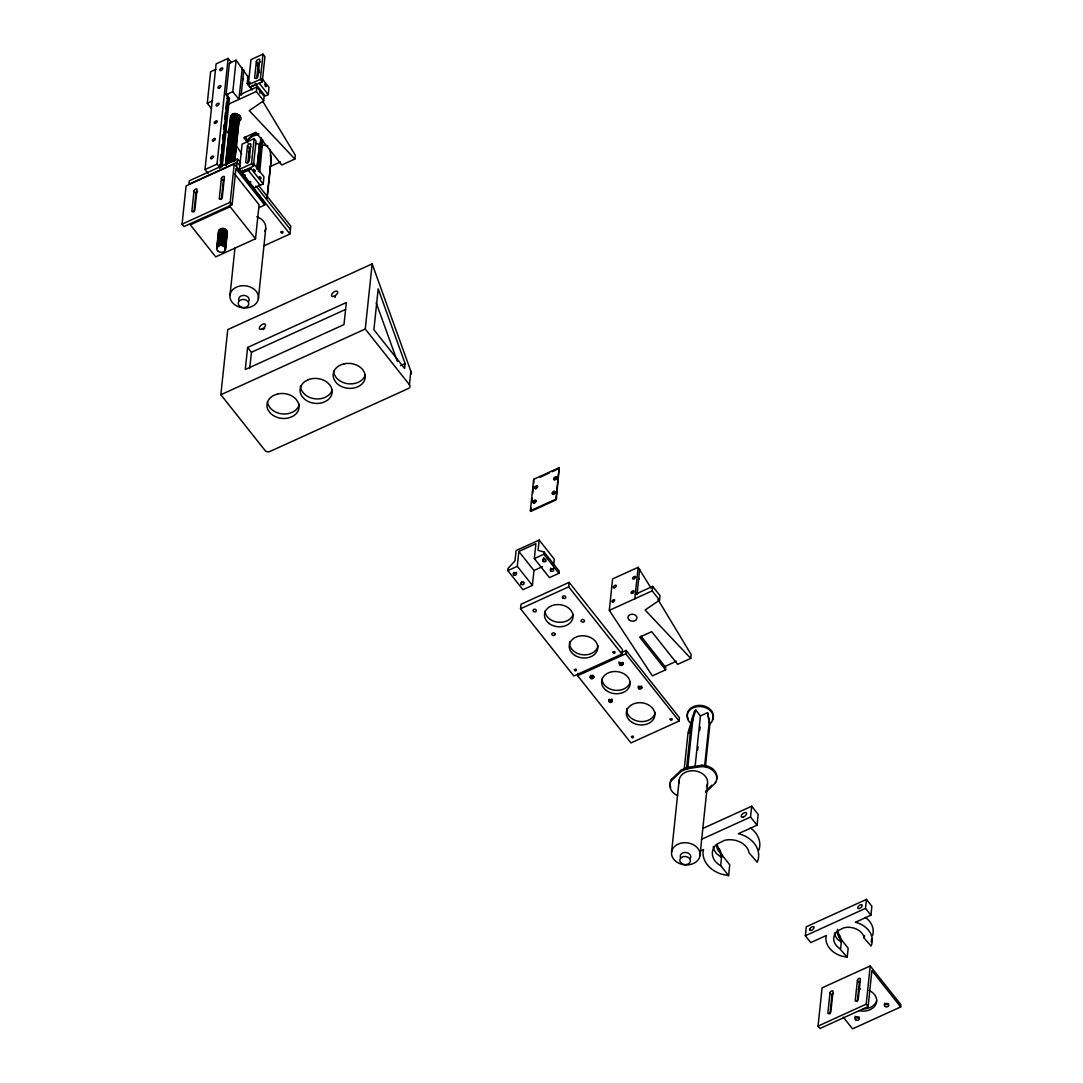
<?xml version="1.0" encoding="UTF-8"?>
<svg xmlns="http://www.w3.org/2000/svg" width="1083" height="1083" viewBox="0 0 1083 1083"><rect width="100%" height="100%" fill="white"/><g stroke="black" fill="none" stroke-linecap="round" stroke-linejoin="round"><path stroke-width="1.5" d="M258.35 171.642L261.45 137.893L259.622 144.283L257.009 169.151M259.744 171.94L262.763 139.653M264.712 205.012L235.904 168.691L232.128 204.66L183.988 226.564L182.066 224.14L186.086 185.91L234.226 164.02L264.942 202.765L264.712 205.012L258.688 207.746M194.019 190.879L191.881 211.104A1.787 0.907 -38.4 0 0 193.275 211.551A1.787 0.907 -38.4 0 0 194.899 209.736L197.025 189.511A1.787 0.907 -38.4 0 0 195.63 189.065A1.787 0.907 -38.4 0 0 194.019 190.879L195.928 193.302L193.965 211.97M211.388 108.435L207.286 103.264L210.589 71.789L215.991 69.339M208.071 173.442L204.998 169.571L216.099 63.897L228.134 58.428L231.207 62.3L229.758 62.949M227.863 94.167L220.106 167.973L217.033 164.088L228.134 58.428M227.592 96.671L226.063 94.735L229.366 63.247L236.108 60.188L248.169 77.123M219.605 167.919L219.957 164.562M220.309 161.205L221.013 154.503M221.541 149.468L222.069 144.432M222.597 139.409L223.125 134.373M223.653 129.337L224.181 124.301M224.709 119.279L225.426 112.564M225.778 109.207L226.482 102.506M221.04 167.256L228.445 96.807M222.218 166.836L229.447 98.079M221.406 178.411L219.28 198.649A1.787 0.907 -38.4 0 0 220.661 199.082A1.787 0.907 -38.4 0 0 222.286 197.282L224.411 177.043A1.787 0.907 -38.4 0 0 223.03 176.61A1.787 0.907 -38.4 0 0 221.406 178.411L223.328 180.834L221.365 199.516M242.254 67.931L238.937 99.406L232.804 91.662L236.108 60.188M241.13 95.277L243.797 69.894M232.128 204.66L230.205 202.237L234.226 164.02M230.124 206.731L190.324 224.844L215.72 256.874L255.52 238.774L230.124 206.731L230.462 203.496M240.25 166.213L237.109 162.26L188.97 184.164L189.322 180.78L237.461 158.89L236.636 166.755L289.946 233.996L264.374 245.638M252.19 89.93L247.195 83.635L247.953 76.406M239.438 169.341L242.091 144.134L254.126 138.651L256.048 141.074L253.395 166.281L241.36 171.764L239.438 169.341L251.473 163.858L254.126 138.651M248.318 84.84L250.972 59.619L263.007 54.15L264.929 56.573L262.276 81.78L250.241 87.263L248.318 84.84L260.353 79.357L263.007 54.15M253.097 163.032L263.954 176.732L263.196 183.961L254.126 188.09L242.159 172.982L242.457 170.085M230.029 294.901L234.957 248.048M247.452 145.975L245.746 162.193A2.017 1.015 -38.4 0 0 247.181 162.734L247.614 162.518A2.017 1.015 -38.4 0 0 249.117 160.744L250.836 144.432A2.017 1.015 -38.4 0 0 249.28 143.931A2.017 1.015 -38.4 0 0 247.452 145.975L249.374 148.398L247.831 162.992M256.333 61.474L254.627 77.692A2.017 1.015 -38.4 0 0 256.062 78.233L256.509 78.017A2.017 1.015 -38.4 0 0 257.998 76.243L259.717 59.931A2.017 1.015 -38.4 0 0 258.16 59.43A2.017 1.015 -38.4 0 0 256.333 61.474L258.255 63.897L256.712 78.49M247.953 143.01L243.81 137.771L255.845 132.302L281.77 164.995L294.874 159.025L249.239 110.642L263.67 100.787L256.319 91.5L256.793 87.006L239.411 94.911M259.906 93.152L260.028 92.014M263.67 100.787L264.144 96.292L256.793 87.006M256.874 168.569L259.311 145.352M255.25 83.391L265.227 95.981L268.246 94.614L269.004 87.385L261.951 78.49M255.52 238.774L259.094 204.782L234.713 174.025M269.735 170.464L269.965 168.217M267.149 198.23L271.332 158.28L269.829 149.332M249.767 368.044L251.432 352.273L247.601 347.453L346.316 302.55L343.988 324.602L245.272 369.52L247.601 347.453M258.377 298.705A14.309 11.087 6 0 0 238.571 286.359A14.309 11.087 6 0 0 235.647 305.352A14.309 11.087 6 0 0 258.377 298.705L265.768 228.432M294.874 159.025L295.28 155.167L262.993 101.68M289.946 233.996L290.772 226.13L258.363 185.261M405.123 363.577L404.609 368.464L373.892 329.706L378.184 288.85L405.123 363.577L400.615 365.634M409.428 384.722L410.85 371.225L372.159 263.9L227.741 329.611L220.851 394.726L265.01 450.42A3.574 2.775 6 0 0 269.938 451.476L408.345 388.513A3.574 2.775 6 0 0 409.428 384.722L365.269 329.015L372.159 263.9M539.158 540.065L538.075 550.354L544.059 551.992L559.18 571.066L558.936 573.313L549.46 577.618L534.352 558.557L535.909 543.68L518.852 551.45L533.973 570.511L532.403 585.389L522.927 589.694L507.819 570.633L508.049 568.372L514.994 560.859L516.077 550.57L539.158 540.065L554.279 559.139L553.657 565.015M532.403 585.389L517.295 566.314L518.852 551.45M530.345 510.783L533.662 479.309L559.166 467.694L556.337 499.777L530.832 511.393L530.345 510.783L555.863 499.182L559.166 467.694M520.53 608.754L521.004 604.26L569.144 582.356L622.441 649.597L621.967 654.091L573.841 675.995L520.53 608.754L568.67 586.851L569.144 582.356M530.832 511.393L531.171 508.076M531.699 503.108L532.227 498.139M532.741 493.171L533.445 486.538M533.784 483.221L533.662 479.309M558.936 573.313L543.828 554.239L544.059 551.992M543.517 560.669L543.828 557.623M621.615 652.48L626.123 650.423L679.434 717.663L679.082 721.048L630.942 742.938L577.632 675.697L577.875 673.45M640.96 636.195L665.842 667.588L665.598 669.836L652.359 675.86L609.309 610.379L612.612 578.904L638.131 567.302L651.018 588.042M679.082 721.048L625.771 653.794L626.123 650.423M634.814 598.777L638.131 567.302M637.007 594.648L639.674 569.252M665.598 669.836L639.687 637.142L651.722 631.66L677.633 664.353L690.751 658.383L645.116 610L659.547 600.144L652.196 590.871L652.67 586.377L635.288 594.283M659.547 600.144L660.021 595.65L652.67 586.377M677.592 795.639A14.309 11.087 6 0 1 670.228 783.077L671.514 779.313L681.166 770.148L687.191 767.414L702.028 765.221A14.309 11.087 6 0 1 716.608 779.327M690.751 658.383L691.157 654.525L658.004 599.603M671.609 851.915L679.176 779.977M671.379 780.667L681.031 771.502L681.166 770.148M684.253 768.849L688.098 732.23L692.051 719.721L692.822 720.696M686.608 767.982L691.685 719.708L694.636 710.692L695.841 710.15L700.417 715.917L695.015 767.305M681.031 771.502L687.042 768.754L687.191 767.414M687.637 769.092L692.89 719.153L695.841 710.15M697.696 750.045L698.048 746.729M699.794 730.145L700.146 726.828M705.805 790.901L705.669 792.255L715.322 783.077L716.459 780.681A14.309 11.087 6 0 0 701.892 766.574L702.028 765.221M704.627 765.911L709.175 722.632L707.592 712.655L700.417 715.917M705.399 766.886L709.947 723.606L707.592 712.655M699.956 855.719A14.309 11.087 6 0 0 680.151 843.373A14.309 11.087 6 0 0 677.241 862.366A14.309 11.087 6 0 0 699.956 855.719L707.524 783.781M715.322 783.077L715.457 781.736M713.264 846.554A18.546 14.363 6 0 0 714.32 850.263L716.553 853.688L721.522 857.506L718.625 848.084A15.027 11.642 6 0 1 717.312 845.16M721.806 854.798L729.739 864.803L728.602 875.592L720.669 865.588L721.806 854.798L719.437 849.045M720.669 865.588L718.977 864.681A18.546 14.363 6 0 1 716.648 844.307L724.486 840.34A18.546 14.363 6 0 1 748.218 849.911L749.03 852.795L757.207 862.19A27.901 21.619 6 0 0 739.784 833.978L738.362 833.707L757.044 825.219L750.546 817.029L751.683 806.226L702.515 828.603M757.044 825.219L758.181 814.416L751.683 806.226M847.217 957.196L841.64 956.099A23.244 18.018 6 0 1 825.936 937.174L826.383 935.482L810.747 942.589L805.346 935.766L806.28 926.764L866.454 899.391L871.869 906.214L870.922 915.216L855.367 922.296L856.545 922.526A23.244 18.018 6 0 1 871.057 946.028L864.248 938.189L863.571 935.793A15.446 11.981 6 0 0 843.792 927.82L837.267 931.123A15.446 11.981 6 0 0 839.203 948.112L847.217 957.196L848.165 948.207L841.559 939.868L838.905 934.277A12.522 9.706 6 0 1 837.565 929.295M900.69 1006.946L871.896 970.625L868.119 1006.594L819.98 1028.498L818.058 1026.075L822.078 987.858L870.204 965.955L900.934 1004.699L900.69 1006.946L852.551 1028.85L843.291 1017.167M829.998 992.813L827.872 1013.038A1.787 0.907 -38.4 0 0 829.253 1013.485A1.787 0.907 -38.4 0 0 830.878 1011.671L833.003 991.446A1.787 0.907 -38.4 0 0 831.622 990.999A1.787 0.907 -38.4 0 0 829.998 992.813L831.92 995.236L829.957 1013.905M834.438 932.991A15.446 11.981 6 0 0 835.318 936.091L837.186 938.947L841.329 942.115L839.352 937.323L839.596 935.076M840.611 948.857L841.559 939.868M857.384 980.345L855.259 1000.584A1.787 0.907 -38.4 0 0 856.639 1001.017A1.787 0.907 -38.4 0 0 858.264 999.216L860.389 978.978A1.787 0.907 -38.4 0 0 859.009 978.545A1.787 0.907 -38.4 0 0 857.384 980.345L859.306 982.768L857.343 1001.45M870.922 915.216L865.507 908.38L866.454 899.391M864.248 938.189L864.532 935.495M871.26 941.939L871.585 938.947M868.119 1006.594L866.197 1004.171L870.204 965.955M266.987 197.634L271.332 158.28M534.339 487.567C535.99 484.494 539.104 485.861 535.07 487.512C538.061 491.587 533.12 484.954 535.178 488.758M536.112 487.783L537.195 485.726M688.869 733.191L690.358 728.507M671.514 779.313L670.377 781.723A14.309 11.087 6 0 0 670.702 787.476M536.816 487.188L537.303 487.797L537.263 486.511M708.228 788.614L711.842 785.175M250.241 87.263L252.745 85.327M253.246 85.882L255.764 83.96M247.195 83.635L250.227 82.254M207.286 103.264L212.674 100.814M226.063 94.735L232.804 91.662M226.916 98.296L228.364 97.632L229.366 98.891M228.432 104.198L256.319 91.5M204.998 169.571L217.033 164.088M242.159 172.982L251.297 168.948L263.196 183.961M270.236 166.552L280.483 161.895M182.066 224.14L230.205 202.237M251.432 352.273L345.585 309.44M220.851 394.726L365.269 329.015M540.133 477.183L549.149 473.081M552.14 471.714L558.151 468.993M507.819 570.633L517.295 566.314M534.352 558.557L543.828 554.239M533.973 570.511L542.502 566.639M609.309 610.379L652.196 590.871M577.632 675.697L625.771 653.794M664.651 666.587L676.361 661.253M691.685 719.708L692.89 719.153M701.391 839.393L750.546 817.029M700.701 850.845L703.584 849.532L703.057 851.563A27.901 21.619 6 0 0 721.901 874.279L728.602 875.592M805.346 935.766L865.507 908.38M818.058 1026.075L866.197 1004.171M244.365 170.383L251.297 168.948M241.36 171.764L248.291 170.315L260.191 185.328M687.042 768.754L701.892 766.574M255.466 143.389L259.622 144.283M261.017 144.581L267.934 146.056M260.976 146.665L262.37 146.963M839.352 937.323L838.675 936.524A12.522 9.706 6 0 1 837.321 931.542M719.153 851.739L718.34 850.778A15.027 11.642 6 0 1 716.729 844.808M260.353 79.357L262.276 81.78M259.257 83.283L268.246 94.614M536.992 485.604L537.818 486.795M245.083 136.837L248.197 140.763M709.175 722.632L709.947 723.606M251.473 163.858L253.395 166.281M237.461 158.89L240.602 162.843M255.926 185.992L290.42 229.501M568.67 586.851L621.967 654.091M245.367 175.703L244.853 174.769M226.049 129.919L228.811 134.143M235.268 144.025L241.726 153.908M250.769 182.337L250.484 181.416M376.18 302.726L397.393 361.546M257.28 65.197L259.568 72.71M248.413 151.458L249.794 157.739M270.263 154.883L271.021 159.35M410.85 371.225A3.574 2.775 6 0 1 411.012 374.014M334.891 297.432A3.723 1.868 -38.4 0 1 335.446 296.715M263.237 329.57A3.723 1.868 -38.4 0 1 264.699 328.325M365.364 374.664A16.096 12.468 6 0 1 352.544 383.788A16.096 12.468 6 0 1 336.177 377.588L334.376 374.556A16.096 12.468 6 0 1 333.632 371.32M332.102 390.273A16.096 12.468 6 0 1 327.973 395.715L324.643 397.569A16.096 12.468 6 0 1 305.257 394.821L302.685 392.141A16.096 12.468 6 0 1 300.519 385.805M299.274 404.406A16.096 12.468 6 0 1 292.6 412.163L288.863 413.489A16.096 12.468 6 0 1 270.263 408.034L268.354 405.056A16.096 12.468 6 0 1 267.474 401.82M750.316 827.805A27.901 21.619 6 0 1 758.872 850.074M865.331 917.369A23.244 18.018 6 0 1 872.573 935.55M545.507 559.383A1.692 1.313 6 0 1 543.179 558.882M553.806 568.115A1.692 1.313 6 0 1 550.557 568.101M523.861 582.14A1.692 1.313 6 0 1 521.478 582.126M516.564 572.338A1.692 1.313 6 0 1 513.64 572.325M630.171 682.236A14.309 11.087 6 0 1 614.995 690.277A14.309 11.087 6 0 1 601.972 679.149M655.147 712.357A14.309 11.087 6 0 1 639.281 721.427A14.309 11.087 6 0 1 626.786 708.553M641.353 686.933A3.384 2.613 6 0 1 638.78 686.676M642.029 687.786A3.384 2.613 6 0 1 638.659 687.8M641.705 686.974A1.692 1.313 6 0 1 639.498 687.854A1.692 1.313 6 0 1 638.55 685.986M641.461 685.986A1.692 1.313 6 0 1 641.65 686.297M612.233 700.227A3.384 2.613 6 0 1 608.89 699.767M611.272 701.5A3.384 2.613 6 0 1 609.539 701.27M611.692 698.995A1.692 1.313 6 0 1 611.543 701.175A1.692 1.313 6 0 1 609.012 700.119M609.12 699.456A1.692 1.313 6 0 1 609.336 699.158M593.985 676.401A3.384 2.613 6 0 1 590.614 676.374M593.863 677.525A3.384 2.613 6 0 1 590.492 677.498M593.619 676.374A1.692 1.313 6 0 1 592.008 677.674A1.692 1.313 6 0 1 590.249 676.347M590.695 675.426A1.692 1.313 6 0 1 591.034 675.223M592.712 675.223A1.692 1.313 6 0 1 593.078 675.44M623.402 663.026A3.384 2.613 6 0 1 618.731 662.065M623.28 664.15A3.384 2.613 6 0 1 622.481 664.407M620.749 664.421A3.384 2.613 6 0 1 619.178 663.744M622.725 662.336A1.692 1.313 6 0 1 621.412 664.312A1.692 1.313 6 0 1 619.801 662.349M555.146 479.959A1.787 0.907 -38.4 0 1 554.293 478.821A1.787 0.907 -38.4 0 1 556.676 477.427A1.787 0.907 -38.4 0 1 556.296 479.295M555.119 493.334A1.787 0.907 -38.4 0 1 554.442 493.956L554.049 494.186A1.787 0.907 -38.4 0 1 553.305 494.417M552.993 494.403A1.787 0.907 -38.4 0 1 553.007 492.887A1.787 0.907 -38.4 0 1 555.132 491.817M533.757 503.04A1.638 0.826 -38.4 0 1 533.824 501.686A1.638 0.826 -38.4 0 1 535.679 500.671A1.638 0.826 -38.4 0 1 535.95 501.849M535.408 502.444A1.638 0.826 -38.4 0 1 534.027 503.081M637.576 592.956A3.574 1.8 -38.4 0 1 637.535 593.525M639.092 578.566A3.574 1.8 -38.4 0 1 639.051 579.148M241.699 93.585A3.574 1.8 -38.4 0 1 241.671 94.167M243.215 79.208A3.574 1.8 -38.4 0 1 243.174 79.79M235.241 114.96A4.508 3.493 6 0 1 240.67 117.045A4.508 3.493 6 0 1 239.018 121.404M258.255 63.897A2.017 1.015 -38.4 0 1 260.502 61.704M249.374 148.398A2.017 1.015 -38.4 0 1 250.755 146.598M238.883 300.533A5.293 4.102 6 0 1 244.379 295.429A5.293 4.102 6 0 1 248.603 301.588M248.183 140.424A13.091 10.14 6 0 1 258.675 134.806M248.305 139.301A13.091 10.14 6 0 1 258.796 133.683M869.026 990.431A14.309 11.087 6 0 1 875.863 1004.374A14.309 11.087 6 0 1 859.374 1010.737M858.142 989.239A14.309 11.087 6 0 1 860.579 988.928M876.621 1000.746A14.309 11.087 6 0 1 863.313 1008.896M888.656 1003.914A2.247 1.746 6 0 1 884.554 1003.224M859.347 1017.194A2.247 1.746 6 0 1 855.814 1017.479L855.448 1017.113A2.247 1.746 6 0 1 855.123 1016.233M859.306 982.768A1.787 0.907 -38.4 0 1 860.538 981.171M831.92 995.236A1.787 0.907 -38.4 0 1 833.544 993.422M223.328 180.834A1.787 0.907 -38.4 0 1 224.547 179.237M195.928 193.302A1.787 0.907 -38.4 0 1 197.553 191.488M679.217 782.874A14.309 11.087 6 0 1 695.029 770.906A14.309 11.087 6 0 1 706.603 786.556M688.165 718.774A13.091 10.14 6 0 1 700.539 705.399A13.091 10.14 6 0 1 712.289 720.1M692.078 724.297A13.091 10.14 6 0 1 689.979 709.92A13.091 10.14 6 0 1 708.323 709.054A13.091 10.14 6 0 1 710.421 723.43M680.462 857.546A5.293 4.102 6 0 1 685.959 852.443A5.293 4.102 6 0 1 690.182 858.616M573.178 614.169A14.309 11.087 6 0 1 558.002 622.211A14.309 11.087 6 0 1 544.979 611.083M598.006 645.644A14.309 11.087 6 0 1 582.153 654.701A14.309 11.087 6 0 1 569.658 641.826M256.779 216.695A14.309 11.087 6 0 1 264.726 231.464M230.097 123.652A4.508 3.493 6 0 1 235.349 119.401A4.508 3.493 6 0 1 237.691 125.276M230.72 122.041A3.736 2.897 6 0 1 235.255 119.265A3.736 2.897 6 0 1 237.759 123.557M230.395 120.822A4.508 3.493 6 0 1 235.065 116.477A4.508 3.493 6 0 1 238.666 121.729M230.869 120.633A3.736 2.897 6 0 1 234.442 117.749A3.736 2.897 6 0 1 238.328 120.687M230.246 122.244A4.508 3.493 6 0 1 235.498 117.993A4.508 3.493 6 0 1 237.84 123.868M231.18 118.846A4.508 3.493 6 0 1 234.781 113.607A4.508 3.493 6 0 1 238.964 118.9M231.166 117.803A3.736 2.897 6 0 1 231.261 117.045M231.586 116.341A3.736 2.897 6 0 1 235.701 115.028A3.736 2.897 6 0 1 238.626 117.857M231.031 120.254A4.508 3.493 6 0 1 234.632 115.028A4.508 3.493 6 0 1 238.815 120.308M231.193 119.969A3.736 2.897 6 0 1 232.737 116.707A3.736 2.897 6 0 1 237.272 117.208M237.894 117.803A3.736 2.897 6 0 1 238.395 120.023M230.137 128.755A4.508 3.493 6 0 1 233.738 123.53A4.508 3.493 6 0 1 237.922 128.809M230.693 124.843A3.736 2.897 6 0 1 234.808 123.516A3.736 2.897 6 0 1 237.732 126.345M228.012 143.484A4.508 3.493 6 0 1 233.265 139.233A4.508 3.493 6 0 1 235.607 145.108M228.811 142.631A3.736 2.897 6 0 1 232.209 138.99A3.736 2.897 6 0 1 236.013 142.685M230.286 127.334A4.508 3.493 6 0 1 231.342 122.731A4.508 3.493 6 0 1 237.394 123.381A4.508 3.493 6 0 1 237.394 128.119M230.665 122.717A3.736 2.897 6 0 1 235.58 120.809A3.736 2.897 6 0 1 237.61 124.965M231.789 125.533A3.736 2.897 6 0 1 231.153 124.924M229.948 125.073A4.508 3.493 6 0 1 235.201 120.822A4.508 3.493 6 0 1 237.543 126.697M228.161 142.063A4.508 3.493 6 0 1 232.249 137.69A4.508 3.493 6 0 1 236.839 142.13M230.517 124.125A3.736 2.897 6 0 1 234.957 122.108A3.736 2.897 6 0 1 237.8 125.682M239.668 115.218A4.508 3.493 6 0 1 238.585 116.788M238.923 115.015A3.736 2.897 6 0 1 238.842 115.773M239.614 115.732A4.508 3.493 6 0 1 239.113 117.478M231.41 115.624A3.736 2.897 6 0 1 235.377 113.525A3.736 2.897 6 0 1 238.774 116.436M229.989 130.177A4.508 3.493 6 0 1 233.59 124.938A4.508 3.493 6 0 1 237.773 130.231M230.219 126.955A3.736 2.897 6 0 1 233.698 124.829A3.736 2.897 6 0 1 237.421 127.009M230.151 129.879A3.736 2.897 6 0 1 233.062 126.264A3.736 2.897 6 0 1 237.434 129.175M229.84 131.584A4.508 3.493 6 0 1 233.441 126.359A4.508 3.493 6 0 1 237.624 131.639M230.002 131.3A3.736 2.897 6 0 1 232.913 127.686A3.736 2.897 6 0 1 237.285 130.596M228.987 131.246A4.508 3.493 6 0 1 235.025 128.051A4.508 3.493 6 0 1 236.798 133.778M229.677 131.964A3.736 2.897 6 0 1 234.212 129.188A3.736 2.897 6 0 1 236.717 133.466M229.054 133.575A4.508 3.493 6 0 1 234.307 129.324A4.508 3.493 6 0 1 236.649 135.199M228.906 134.982A4.508 3.493 6 0 1 234.158 130.732A4.508 3.493 6 0 1 236.5 136.607M230.503 131.327A3.736 2.897 6 0 1 235.404 131.111A3.736 2.897 6 0 1 236.568 134.874M229.623 132.627A3.736 2.897 6 0 1 229.948 131.923M229.474 134.035A3.736 2.897 6 0 1 233.914 132.018A3.736 2.897 6 0 1 236.757 135.592M229.244 137.257A4.508 3.493 6 0 1 230.3 132.64A4.508 3.493 6 0 1 236.351 133.304A4.508 3.493 6 0 1 236.351 138.028M229.23 136.214A3.736 2.897 6 0 1 233.292 133.358A3.736 2.897 6 0 1 236.608 137.013M229.095 138.665A4.508 3.493 6 0 1 232.696 133.439A4.508 3.493 6 0 1 236.879 138.719M229.176 136.878A3.736 2.897 6 0 1 232.655 134.739A3.736 2.897 6 0 1 236.378 136.918M228.946 140.086A4.508 3.493 6 0 1 232.547 134.861A4.508 3.493 6 0 1 236.73 140.14M228.797 141.507A4.508 3.493 6 0 1 232.398 136.268A4.508 3.493 6 0 1 236.581 141.562M229.109 139.802A3.736 2.897 6 0 1 232.019 136.187A3.736 2.897 6 0 1 236.392 139.098M228.96 141.21A3.736 2.897 6 0 1 231.87 137.595A3.736 2.897 6 0 1 236.243 140.506M227.863 144.905A4.508 3.493 6 0 1 233.116 140.655A4.508 3.493 6 0 1 235.458 146.53M228.486 143.294A3.736 2.897 6 0 1 233.021 140.519A3.736 2.897 6 0 1 235.525 144.797M228.337 144.702A3.736 2.897 6 0 1 230.95 141.914A3.736 2.897 6 0 1 235.214 143.308M235.634 144.012A3.736 2.897 6 0 1 235.715 145.515M228.202 147.166A4.508 3.493 6 0 1 229.258 142.55A4.508 3.493 6 0 1 235.309 143.213A4.508 3.493 6 0 1 235.309 147.938M228.283 145.366A3.736 2.897 6 0 1 232.723 143.349A3.736 2.897 6 0 1 235.566 146.922M226.347 163.777A3.736 2.897 6 0 1 231.708 162.057M227.01 158.497A4.508 3.493 6 0 1 230.611 153.272A4.508 3.493 6 0 1 234.794 158.551M227.092 156.697A3.736 2.897 6 0 1 231.058 154.598A3.736 2.897 6 0 1 234.456 157.509M225.778 164.724A4.508 3.493 6 0 1 227.647 160.798A4.508 3.493 6 0 1 233.102 161.394M225.426 165.239A4.508 3.493 6 0 1 230.882 161.895M228.053 148.588A4.508 3.493 6 0 1 231.654 143.349A4.508 3.493 6 0 1 235.837 148.642M228.134 146.787A3.736 2.897 6 0 1 231.613 144.662A3.736 2.897 6 0 1 235.336 146.841M227.904 149.995A4.508 3.493 6 0 1 231.505 144.77A4.508 3.493 6 0 1 235.688 150.05M227.89 148.953A3.736 2.897 6 0 1 227.985 148.209M228.31 147.505A3.736 2.897 6 0 1 232.425 146.178A3.736 2.897 6 0 1 235.349 149.007M227.755 151.417A4.508 3.493 6 0 1 231.356 146.191A4.508 3.493 6 0 1 235.539 151.471M227.917 151.119A3.736 2.897 6 0 1 227.836 149.616M228.161 148.926A3.736 2.897 6 0 1 232.75 147.721A3.736 2.897 6 0 1 235.119 151.173M227.119 151.986A4.508 3.493 6 0 1 231.789 147.64A4.508 3.493 6 0 1 235.39 152.893M227.592 151.782A3.736 2.897 6 0 1 231.166 148.899A3.736 2.897 6 0 1 235.052 151.837M226.97 153.393A4.508 3.493 6 0 1 232.222 149.143A4.508 3.493 6 0 1 234.564 155.018M227.444 153.204A3.736 2.897 6 0 1 231.979 150.429A3.736 2.897 6 0 1 234.497 154.707M226.821 154.815A4.508 3.493 6 0 1 232.073 150.564A4.508 3.493 6 0 1 234.415 156.439M227.295 154.625A3.736 2.897 6 0 1 231.83 151.85A3.736 2.897 6 0 1 234.348 156.128M226.672 156.236A4.508 3.493 6 0 1 231.924 151.972A4.508 3.493 6 0 1 234.266 157.861M227.24 155.289A3.736 2.897 6 0 1 231.681 153.258A3.736 2.897 6 0 1 234.524 156.845M226.415 163.113A3.736 2.897 6 0 1 229.014 160.325A3.736 2.897 6 0 1 233.278 161.719M226.564 161.705A3.736 2.897 6 0 1 229.637 158.835A3.736 2.897 6 0 1 233.847 161.001M225.927 163.316A4.508 3.493 6 0 1 228.31 159.187A4.508 3.493 6 0 1 233.996 160.717M226.076 161.895A4.508 3.493 6 0 1 229.569 157.536A4.508 3.493 6 0 1 234.849 161.056M226.198 165.198A3.736 2.897 6 0 1 228.716 163.154M225.778 164.9A4.508 3.493 6 0 1 229.569 163.181M226.861 159.918A4.508 3.493 6 0 1 230.462 154.679A4.508 3.493 6 0 1 234.645 159.973M227.268 157.414A3.736 2.897 6 0 1 231.383 156.087A3.736 2.897 6 0 1 234.307 158.917M226.713 161.326A4.508 3.493 6 0 1 229.718 156.128A4.508 3.493 6 0 1 234.903 160.541M226.875 161.042A3.736 2.897 6 0 1 230.273 157.401A3.736 2.897 6 0 1 234.077 161.096M226.049 230.368A3.736 2.897 6 0 1 225.291 230.828M219.132 233.562A4.508 3.493 6 0 1 222.719 228.323A4.508 3.493 6 0 1 226.902 233.617M219.28 233.265A3.736 2.897 6 0 1 219.199 231.762M219.538 231.058A3.736 2.897 6 0 1 223.653 229.731A3.736 2.897 6 0 1 226.577 232.561M218.482 234.118A4.508 3.493 6 0 1 223.152 229.772A4.508 3.493 6 0 1 226.753 235.025M219.132 234.686A3.736 2.897 6 0 1 222.529 231.045A3.736 2.897 6 0 1 226.333 234.74M218.333 235.539A4.508 3.493 6 0 1 223.585 231.288A4.508 3.493 6 0 1 225.941 237.163M216.993 248.291A4.508 3.493 6 0 1 222.245 244.027A4.508 3.493 6 0 1 224.601 249.916M217.561 247.344A3.736 2.897 6 0 1 222.015 245.313A3.736 2.897 6 0 1 224.844 248.9M217.142 246.87A4.508 3.493 6 0 1 222.394 242.619A4.508 3.493 6 0 1 224.75 248.494M217.629 246.68A3.736 2.897 6 0 1 222.164 243.905A3.736 2.897 6 0 1 224.668 248.183M217.29 245.448A4.508 3.493 6 0 1 222.543 241.198A4.508 3.493 6 0 1 224.898 247.073M217.927 243.837A3.736 2.897 6 0 1 221.487 240.968A3.736 2.897 6 0 1 225.386 243.892M217.439 244.041A4.508 3.493 6 0 1 222.11 239.695A3.736 2.897 6 0 1 225.359 241.726M225.711 244.948A4.508 3.493 6 0 0 222.11 239.695A3.736 2.897 6 0 0 218.495 240.981M218.238 243.174A3.736 2.897 6 0 1 218.157 241.671M217.778 245.259A3.736 2.897 6 0 1 222.313 242.484A3.736 2.897 6 0 1 224.817 246.762M218.82 235.349A3.736 2.897 6 0 1 223.355 232.574A3.736 2.897 6 0 1 225.86 236.852M218.184 236.96A4.508 3.493 6 0 1 223.436 232.71A4.508 3.493 6 0 1 225.792 238.585M225.954 236.067A3.736 2.897 6 0 1 225.711 238.26M218.671 236.757A3.736 2.897 6 0 1 221.27 233.969A3.736 2.897 6 0 1 225.548 235.363M218.035 238.368A4.508 3.493 6 0 1 223.288 234.118A4.508 3.493 6 0 1 225.643 239.993M218.604 237.421A3.736 2.897 6 0 1 223.057 235.404A3.736 2.897 6 0 1 225.887 238.977M218.387 240.643A4.508 3.493 6 0 1 219.429 236.026A4.508 3.493 6 0 1 225.481 236.69A4.508 3.493 6 0 1 225.494 241.414M218.455 238.842A3.736 2.897 6 0 1 221.934 236.717A3.736 2.897 6 0 1 225.657 238.896M218.238 242.051A4.508 3.493 6 0 1 221.825 236.825A4.508 3.493 6 0 1 226.009 242.105M218.644 239.56A3.736 2.897 6 0 1 222.76 238.233A3.736 2.897 6 0 1 225.684 241.062M218.089 243.472A4.508 3.493 6 0 1 221.677 238.246A4.508 3.493 6 0 1 225.86 243.526M809.637 929.241L809.57 929.688A2.68 1.354 -38.4 0 0 812.791 929.485A2.68 1.354 -38.4 0 0 813.279 926.561A2.68 1.354 -38.4 0 0 809.637 929.241M264.834 84.217C265.145 89.388 268.3 85.029 264.834 84.217M253.666 169.354C253.963 174.525 257.118 170.166 253.666 169.354M280.998 232.033C282.555 235.891 284.639 229.501 280.998 232.033M613.019 652.128C614.589 655.987 616.66 649.597 613.019 652.128M670.133 719.071C671.69 722.93 673.775 716.54 670.133 719.071M574.383 669.673C575.723 673.572 578.16 667.29 574.383 669.673M631.484 736.616C632.838 740.528 635.274 734.233 631.484 736.616M259.419 176.556C259.554 181.592 262.979 177.707 259.419 176.556M553.968 493.347L553.575 493.577A1.787 0.907 -38.4 0 1 552.222 492.738A1.787 0.907 -38.4 0 1 554.74 491.235A1.787 0.907 -38.4 0 1 553.968 493.347M632.919 592.942L632.526 593.173A1.787 0.907 -38.4 0 1 631.172 592.347A1.787 0.907 -38.4 0 1 633.704 590.831A1.787 0.907 -38.4 0 1 632.919 592.942M555.444 478.97L555.051 479.2A1.787 0.907 -38.4 0 1 553.738 478.334A1.787 0.907 -38.4 0 1 556.269 476.845A1.787 0.907 -38.4 0 1 555.444 478.97M634.408 578.566L634.015 578.796A1.787 0.907 -38.4 0 1 632.702 577.929A1.787 0.907 -38.4 0 1 635.234 576.44A1.787 0.907 -38.4 0 1 634.408 578.566M308.032 379.781L304.716 381.636A16.096 12.468 6 0 0 302.225 396.635L304.783 399.316A16.096 12.468 6 0 0 324.169 402.077L327.499 400.223A16.096 12.468 6 0 0 329.99 385.223L327.432 382.529A16.096 12.468 6 0 0 308.032 379.781M277.614 393.982L273.891 395.322A16.096 12.468 6 0 0 267.88 409.55L269.789 412.528A16.096 12.468 6 0 0 288.403 417.984L292.126 416.657A16.096 12.468 6 0 0 298.136 402.429L296.228 399.437A16.096 12.468 6 0 0 277.614 393.982M344.286 363.766L340.495 364.998A16.096 12.468 6 0 0 333.902 379.064L335.703 382.082A16.096 12.468 6 0 0 356.063 387.457A16.096 12.468 6 0 0 364.484 372.687L362.697 369.655A16.096 12.468 6 0 0 344.286 363.766M855.584 1019.726L855.218 1019.36A2.247 1.746 6 0 1 856.883 1016.775A2.247 1.746 6 0 1 859.266 1019.171A2.247 1.746 6 0 1 855.584 1019.726M555.105 633.988L554.956 633.663A1.692 1.313 6 0 0 551.802 634.381L551.937 634.706A1.692 1.313 6 0 0 555.105 633.988M581.3 621.317L581.165 620.979A1.692 1.313 6 0 1 582.532 619.517A1.692 1.313 6 0 1 584.482 620.654L584.509 621.006A1.692 1.313 6 0 1 581.3 621.317M261.382 329.246A3.723 1.868 -38.4 0 0 265.511 324.643A3.723 1.868 -38.4 0 0 260.38 325.969A3.723 1.868 -38.4 0 0 261.382 329.246M333.578 296.39A3.723 1.868 -38.4 0 0 337.72 291.787A3.723 1.868 -38.4 0 0 332.589 293.127A3.723 1.868 -38.4 0 0 333.578 296.39M742.992 817.191A3.222 1.625 -38.4 0 0 746.566 813.198A3.222 1.625 -38.4 0 0 742.126 814.348A3.222 1.625 -38.4 0 0 742.992 817.191M859.212 908.515A2.68 1.354 -38.4 0 0 862.19 905.198A2.68 1.354 -38.4 0 0 858.494 906.16A2.68 1.354 -38.4 0 0 859.212 908.515M521.248 584.373A1.692 1.313 6 0 0 524.037 583.805A1.692 1.313 6 0 0 521.884 582.18A1.692 1.313 6 0 0 521.248 584.373M513.694 574.843A1.692 1.313 6 0 0 516.469 574.274A1.692 1.313 6 0 0 514.317 572.65A1.692 1.313 6 0 0 513.694 574.843M543.233 561.4A1.692 1.313 6 0 0 546.022 560.832A1.692 1.313 6 0 0 543.856 559.207A1.692 1.313 6 0 0 543.233 561.4M550.787 570.931A1.692 1.313 6 0 0 553.575 570.362A1.692 1.313 6 0 0 551.423 568.737A1.692 1.313 6 0 0 550.787 570.931M606.236 690.426A14.309 11.087 6 0 0 629.819 685.607A14.309 11.087 6 0 0 611.57 671.853A14.309 11.087 6 0 0 606.236 690.426M632.066 722.375A14.309 11.087 6 0 0 654.795 715.741A14.309 11.087 6 0 0 634.99 703.381A14.309 11.087 6 0 0 632.066 722.375M609.553 702.136A1.692 1.313 6 0 0 612.233 701.364A1.692 1.313 6 0 0 609.905 699.902A1.692 1.313 6 0 0 609.553 702.136M638.821 688.693A1.692 1.313 6 0 0 641.583 688.098A1.692 1.313 6 0 0 639.403 686.5A1.692 1.313 6 0 0 638.821 688.693M620.072 665.057A1.692 1.313 6 0 0 622.847 664.461A1.692 1.313 6 0 0 620.667 662.85A1.692 1.313 6 0 0 620.072 665.057M590.682 678.405A1.692 1.313 6 0 0 593.457 677.836A1.692 1.313 6 0 0 591.304 676.212A1.692 1.313 6 0 0 590.682 678.405M533.865 502.417A1.638 0.826 -38.4 0 0 535.679 500.4A1.638 0.826 -38.4 0 0 533.432 500.982A1.638 0.826 -38.4 0 0 533.865 502.417M614.291 587.744A1.787 0.907 -38.4 0 0 616.281 585.524A1.787 0.907 -38.4 0 0 613.817 586.16A1.787 0.907 -38.4 0 0 614.291 587.744M612.829 602.013A1.638 0.826 -38.4 0 0 614.643 599.996A1.638 0.826 -38.4 0 0 612.382 600.578A1.638 0.826 -38.4 0 0 612.829 602.013M629.44 620.166A4.508 3.493 6 0 0 636.858 618.65A4.508 3.493 6 0 0 631.118 614.318A4.508 3.493 6 0 0 629.44 620.166M239.925 306.435A5.293 4.102 6 0 0 248.657 304.648A5.293 4.102 6 0 0 241.902 299.558A5.293 4.102 6 0 0 239.925 306.435M884.865 1006.283A2.247 1.746 6 0 0 888.656 1005.755A2.247 1.746 6 0 0 886.002 1003.44A2.247 1.746 6 0 0 884.865 1006.283M218.915 88.143A1.787 0.907 -38.4 0 0 220.905 85.936A1.787 0.907 -38.4 0 0 218.441 86.572A1.787 0.907 -38.4 0 0 218.915 88.143M220.77 70.517A1.787 0.907 -38.4 0 0 222.746 68.31A1.787 0.907 -38.4 0 0 220.282 68.946A1.787 0.907 -38.4 0 0 220.77 70.517M217.06 105.768A1.787 0.907 -38.4 0 0 219.05 103.562A1.787 0.907 -38.4 0 0 216.586 104.198A1.787 0.907 -38.4 0 0 217.06 105.768M215.206 123.394A1.787 0.907 -38.4 0 0 217.196 121.188A1.787 0.907 -38.4 0 0 214.732 121.824A1.787 0.907 -38.4 0 0 215.206 123.394M213.351 141.02A1.787 0.907 -38.4 0 0 215.341 138.814A1.787 0.907 -38.4 0 0 212.877 139.45A1.787 0.907 -38.4 0 0 213.351 141.02M211.496 158.646A1.787 0.907 -38.4 0 0 213.486 156.439A1.787 0.907 -38.4 0 0 211.023 157.076A1.787 0.907 -38.4 0 0 211.496 158.646M681.505 863.449A5.293 4.102 6 0 0 690.237 861.662A5.293 4.102 6 0 0 683.481 856.585A5.293 4.102 6 0 0 681.505 863.449M549.135 623.483A14.309 11.087 6 0 0 572.704 618.664A14.309 11.087 6 0 0 554.469 604.91A14.309 11.087 6 0 0 549.135 623.483M574.951 655.432A14.309 11.087 6 0 0 597.681 648.785A14.309 11.087 6 0 0 577.875 636.438A14.309 11.087 6 0 0 574.951 655.432M533.567 611.462A1.692 1.313 6 0 0 536.356 610.893A1.692 1.313 6 0 0 534.203 609.269A1.692 1.313 6 0 0 533.567 611.462M562.808 597.992A1.692 1.313 6 0 0 565.678 597.667A1.692 1.313 6 0 0 563.756 595.867A1.692 1.313 6 0 0 562.808 597.992M218.089 251.283A4.508 3.493 6 0 0 225.521 249.767A4.508 3.493 6 0 0 219.781 245.435A4.508 3.493 6 0 0 218.089 251.283"/></g></svg>
